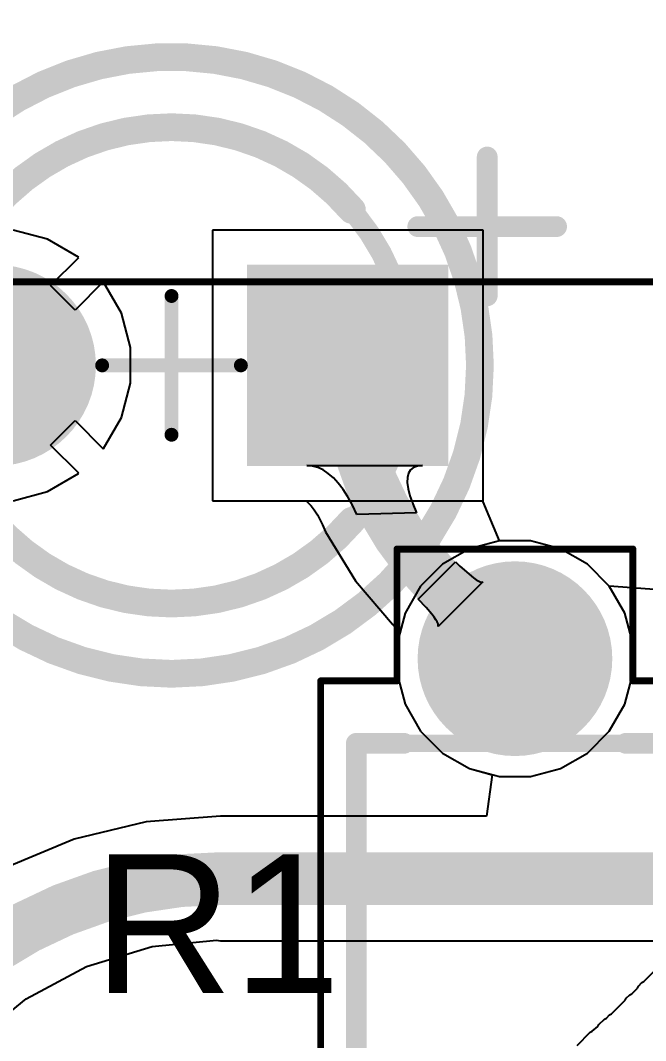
# Model space of a CAD drawing. Header units: inches. Extents: x -21.6 to 21.4, y -24.6 to 14.5.
# Drawn here: x 4.81 to 9.32, y -12.09 to -4.74 of the extents above; entities that cross this region are included whole.
import ezdxf

# ---------------------------------------------------------------- set-up
doc = ezdxf.new("R2010")
doc.units = ezdxf.units.IN
for name, color, linetype in [('Bottom 3D Body', 56, 'Continuous'), ('Bottom Courtyard', 56, 'Continuous'), ('Bottom Layer', 5, 'Continuous'), ('Bottom Overlay', 54, 'Continuous'), ('Bottom Solder', 6, 'Continuous'), ('Multi-Layer', 9, 'Continuous'), ('Pad Holes', 156, 'Continuous'), ('Top 3D Body', 56, 'Continuous'), ('Top Assembly', 56, 'Continuous'), ('Top Component Center', 56, 'Continuous'), ('Top Courtyard', 56, 'Continuous'), ('Top Layer', 1, 'Continuous'), ('Top Overlay', 2, 'Continuous'), ('Top Solder', 216, 'Continuous')]:
    doc.layers.add(name, color=color, linetype=linetype)
doc.styles.add('Arial', font='', dxfattribs={"height": 0.2})
doc.styles.get('Arial').set_extended_font_data('Arial')

# ---------------------------------------------------------------- blocks, each defined once
blk = doc.blocks.new('RES_THT_025W_220_54')
at = {"layer": 'Bottom Layer'}
h = blk.add_hatch(color=5, dxfattribs=at)
edge = h.paths.add_edge_path()
edge.add_arc((3.81, 0), 0.6, 0, 360)
at = {"layer": 'Bottom Solder'}
h = blk.add_hatch(color=6, dxfattribs=at)
edge = h.paths.add_edge_path()
edge.add_arc((3.81, 0), 0.7016, 0, 360)
at = {"layer": 'Multi-Layer'}
h = blk.add_hatch(color=9, dxfattribs=at)
edge = h.paths.add_edge_path()
edge.add_arc((3.81, 0), 0.6, 0, 360)
at = {"layer": 'Pad Holes'}
h = blk.add_hatch(color=7, dxfattribs=at)
edge = h.paths.add_edge_path()
edge.add_arc((3.81, 0), 0.4, 0, 360)
at = {"layer": 'Top Layer'}
h = blk.add_hatch(color=1, dxfattribs=at)
edge = h.paths.add_edge_path()
edge.add_arc((3.81, 0), 0.6, 0, 360)
at = {"layer": 'Top Solder'}
h = blk.add_hatch(color=216, dxfattribs=at)
edge = h.paths.add_edge_path()
edge.add_arc((3.81, 0), 0.7016, 0, 360)
at = {"layer": 'Top 3D Body'}
for points in [[(-3.2, 1.143, 0.127, 0.127, 0), (3.2, 1.143, 0.127, 0.127, 0)], [(3.2, 1.143, 0.127, 0.127, 0), (3.2, 0.2, 0.127, 0.127, 0)], [(3.2, 0.2, 0.127, 0.127, 0), (3.2, -1.143, 0.127, 0.127, 0)]]:
    blk.add_lwpolyline(points, format="xyseb", dxfattribs=at)
for points in [[(3.1683, 1.143, 0.0635, 0.0635, 1), (3.2318, 1.143, 0.0635, 0.0635, 1)], [(3.1683, 1.143, 0.0635, 0.0635, 1), (3.2318, 1.143, 0.0635, 0.0635, 1)], [(3.1683, 0.2, 0.0635, 0.0635, 1), (3.2318, 0.2, 0.0635, 0.0635, 1)], [(3.1683, 0.2, 0.0635, 0.0635, 1), (3.2318, 0.2, 0.0635, 0.0635, 1)]]:
    blk.add_lwpolyline(points, format="xyseb", close=True, dxfattribs=at)
at = {"layer": 'Top Courtyard'}
for points in [[(-3.65, 1.4, 0.05, 0.05, 0), (3.65, 1.4, 0.05, 0.05, 0)], [(3.65, 1.4, 0.05, 0.05, 0), (3.65, 0.85, 0.05, 0.05, 0)], [(3.65, 0.85, 0.05, 0.05, 0), (4.6, 0.85, 0.05, 0.05, 0)], [(4.6, 0.85, 0.05, 0.05, 0), (4.6, -0.85, 0.05, 0.05, 0)], [(3.65, -0.85, 0.05, 0.05, 0), (4.6, -0.85, 0.05, 0.05, 0)], [(3.65, -0.85, 0.05, 0.05, 0), (3.65, -1.4, 0.05, 0.05, 0)]]:
    blk.add_lwpolyline(points, format="xyseb", dxfattribs=at)
for points in [[(3.6375, 1.4, 0.025, 0.025, 1), (3.6625, 1.4, 0.025, 0.025, 1)], [(3.6375, 1.4, 0.025, 0.025, 1), (3.6625, 1.4, 0.025, 0.025, 1)], [(3.6375, 0.85, 0.025, 0.025, 1), (3.6625, 0.85, 0.025, 0.025, 1)], [(3.6375, 0.85, 0.025, 0.025, 1), (3.6625, 0.85, 0.025, 0.025, 1)], [(4.5875, 0.85, 0.025, 0.025, 1), (4.6125, 0.85, 0.025, 0.025, 1)], [(4.5875, 0.85, 0.025, 0.025, 1), (4.6125, 0.85, 0.025, 0.025, 1)], [(3.6375, -0.85, 0.025, 0.025, 1), (3.6625, -0.85, 0.025, 0.025, 1)], [(3.6375, -0.85, 0.025, 0.025, 1), (3.6625, -0.85, 0.025, 0.025, 1)], [(4.5875, -0.85, 0.025, 0.025, 1), (4.6125, -0.85, 0.025, 0.025, 1)], [(4.5875, -0.85, 0.025, 0.025, 1), (4.6125, -0.85, 0.025, 0.025, 1)]]:
    blk.add_lwpolyline(points, format="xyseb", close=True, dxfattribs=at)
at = {"layer": 'Top Overlay'}
for points in [[(-3.2, 1.143, 0.15, 0.15, 0), (3.2, 1.143, 0.15, 0.15, 0)], [(3.2, 1.143, 0.15, 0.15, 0), (3.2, 0.8, 0.15, 0.15, 0)], [(3.2, -0.8, 0.15, 0.15, 0), (3.2, -1.143, 0.15, 0.15, 0)]]:
    blk.add_lwpolyline(points, format="xyseb", dxfattribs=at)
for points in [[(3.1625, 1.143, 0.075, 0.075, 1), (3.2375, 1.143, 0.075, 0.075, 1)], [(3.1625, 1.143, 0.075, 0.075, 1), (3.2375, 1.143, 0.075, 0.075, 1)], [(3.1625, 0.8, 0.075, 0.075, 1), (3.2375, 0.8, 0.075, 0.075, 1)], [(3.1625, -0.8, 0.075, 0.075, 1), (3.2375, -0.8, 0.075, 0.075, 1)]]:
    blk.add_lwpolyline(points, format="xyseb", close=True, dxfattribs=at)
blk = doc.blocks.new('3___________58')
at = {"layer": 'Bottom Layer'}
blk.add_hatch(color=5, dxfattribs=at).paths.add_polyline_path([(-1.995, 0.7264), (-0.545, 0.7264), (-0.545, -0.7236), (-1.995, -0.7236)])
h = blk.add_hatch(color=5, dxfattribs=at)
edge = h.paths.add_edge_path()
edge.add_arc((1.27, 0.0014), 0.725, 0, 360)
at = {"layer": 'Bottom Solder'}
blk.add_hatch(color=6, dxfattribs=at).paths.add_polyline_path([(-1.995, 0.7264), (-0.545, 0.7264), (-0.545, -0.7236), (-1.995, -0.7236)])
h = blk.add_hatch(color=6, dxfattribs=at)
edge = h.paths.add_edge_path()
edge.add_arc((1.27, 0.0014), 0.725, 0, 360)
at = {"layer": 'Multi-Layer'}
blk.add_hatch(color=9, dxfattribs=at).paths.add_polyline_path([(-1.995, 0.7264), (-0.545, 0.7264), (-0.545, -0.7236), (-1.995, -0.7236)])
h = blk.add_hatch(color=9, dxfattribs=at)
edge = h.paths.add_edge_path()
edge.add_arc((1.27, 0.0014), 0.725, 0, 360)
at = {"layer": 'Pad Holes'}
h = blk.add_hatch(color=7, dxfattribs=at)
edge = h.paths.add_edge_path()
edge.add_arc((-1.27, 0.0014), 0.45, 0, 360)
h = blk.add_hatch(color=7, dxfattribs=at)
edge = h.paths.add_edge_path()
edge.add_arc((1.27, 0.0014), 0.45, 0, 360)
at = {"layer": 'Top Layer'}
blk.add_hatch(color=1, dxfattribs=at).paths.add_polyline_path([(-1.995, 0.7264), (-0.545, 0.7264), (-0.545, -0.7236), (-1.995, -0.7236)])
h = blk.add_hatch(color=1, dxfattribs=at)
edge = h.paths.add_edge_path()
edge.add_arc((1.27, 0.0014), 0.725, 0, 360)
at = {"layer": 'Top Solder'}
blk.add_hatch(color=216, dxfattribs=at).paths.add_polyline_path([(-1.995, 0.7264), (-0.545, 0.7264), (-0.545, -0.7236), (-1.995, -0.7236)])
h = blk.add_hatch(color=216, dxfattribs=at)
edge = h.paths.add_edge_path()
edge.add_arc((1.27, 0.0014), 0.725, 0, 360)
at = {"layer": 'Top 3D Body'}
for points in [[(1.715, 0.0014, 0.15, 0.15, 1), (-1.715, 0.0014, 0.15, 0.15, 1)], [(-1.7525, 0.0014, 0.075, 0.075, 1), (-1.6775, 0.0014, 0.075, 0.075, 1)], [(1.6775, 0.0014, 0.075, 0.075, 1), (1.7525, 0.0014, 0.075, 0.075, 1)]]:
    blk.add_lwpolyline(points, format="xyseb", close=True, dxfattribs=at)
at = {"layer": 'Top Component Center'}
for points in [[(0, 0.5014, 0.1, 0.1, 0), (0, -0.4986, 0.1, 0.1, 0)], [(0.5, 0.0014, 0.1, 0.1, 0), (-0.5, 0.0014, 0.1, 0.1, 0)]]:
    blk.add_lwpolyline(points, format="xyseb", dxfattribs=at)
for points in [[(-0.025, 0.5014, 0.05, 0.05, 1), (0.025, 0.5014, 0.05, 0.05, 1)], [(-0.525, 0.0014, 0.05, 0.05, 1), (-0.475, 0.0014, 0.05, 0.05, 1)], [(0.475, 0.0014, 0.05, 0.05, 1), (0.525, 0.0014, 0.05, 0.05, 1)], [(-0.025, -0.4986, 0.05, 0.05, 1), (0.025, -0.4986, 0.05, 0.05, 1)]]:
    blk.add_lwpolyline(points, format="xyseb", close=True, dxfattribs=at)
at = {"layer": 'Top Courtyard'}
for points in [[(-2.2227, 0.0014, 0.2, 0.2, -1), (2.2227, 0.0014, 0.2, 0.2, 0)], [(2.2227, 0.0014, 0.2, 0.2, -1), (-2.2227, 0.0014, 0.2, 0.2, 0)]]:
    blk.add_lwpolyline(points, format="xyseb", dxfattribs=at)
for points in [[(-2.2727, 0.0014, 0.1, 0.1, 1), (-2.1727, 0.0014, 0.1, 0.1, 1)], [(-2.2727, 0.0014, 0.1, 0.1, 1), (-2.1727, 0.0014, 0.1, 0.1, 1)], [(2.1727, 0.0014, 0.1, 0.1, 1), (2.2727, 0.0014, 0.1, 0.1, 1)], [(2.1727, 0.0014, 0.1, 0.1, 1), (2.2727, 0.0014, 0.1, 0.1, 1)]]:
    blk.add_lwpolyline(points, format="xyseb", close=True, dxfattribs=at)
at = {"layer": 'Top Overlay'}
for points in [[(-1.3, 1.1214, 0.2, 0.2, -0.458783), (1.3, 1.1214, 0.2, 0.2, 0)], [(-2.275, -0.5, 0.15, 0.15, 0), (-2.275, -1.5, 0.15, 0.15, 0)], [(-1.775, -0.9986, 0.15, 0.15, 0), (-2.775, -0.9986, 0.15, 0.15, 0)], [(1.3, -1.1186, 0.2, 0.2, -0.458784), (-1.3, -1.1186, 0.2, 0.2, 0)]]:
    blk.add_lwpolyline(points, format="xyseb", dxfattribs=at)
for points in [[(-1.35, 1.1214, 0.1, 0.1, 1), (-1.25, 1.1214, 0.1, 0.1, 1)], [(1.25, 1.1214, 0.1, 0.1, 1), (1.35, 1.1214, 0.1, 0.1, 1)], [(-2.3125, -0.5, 0.075, 0.075, 1), (-2.2375, -0.5, 0.075, 0.075, 1)], [(-2.8125, -0.9986, 0.075, 0.075, 1), (-2.7375, -0.9986, 0.075, 0.075, 1)], [(-1.8125, -0.9986, 0.075, 0.075, 1), (-1.7375, -0.9986, 0.075, 0.075, 1)], [(-1.35, -1.1186, 0.1, 0.1, 1), (-1.25, -1.1186, 0.1, 0.1, 1)], [(1.25, -1.1186, 0.1, 0.1, 1), (1.35, -1.1186, 0.1, 0.1, 1)], [(-2.3125, -1.5, 0.075, 0.075, 1), (-2.2375, -1.5, 0.075, 0.075, 1)]]:
    blk.add_lwpolyline(points, format="xyseb", close=True, dxfattribs=at)
at = {"layer": 'Top Assembly', "style": 'Arial'}
blk.add_text('HL1', height=1, dxfattribs=at).set_placement((1.6, 0.9514))
blk = doc.blocks.new('CR2032_VAY3_15_2_B_60')
at = {"layer": 'Bottom 3D Body'}
blk.add_lwpolyline([(10, 0, 0.127, 0.127, 1), (-10, 0, 0.127, 0.127, 1)], format="xyseb", close=True, dxfattribs=at)
at = {"layer": 'Bottom Courtyard'}
blk.add_lwpolyline([(11.269, 10.25, 0.05, 0.05, 0), (-11.169, 10.25, 0.05, 0.05, 0)], format="xyseb", dxfattribs=at)
at = {"layer": 'Bottom Overlay'}
blk.add_lwpolyline([(0, -10, 0.15, 0.15, -1), (0, 10, 0.15, 0.15, 0)], format="xyseb", dxfattribs=at)

msp = doc.modelspace()

# ---------------------------------------------------------------- linework, layer by layer
at = {"layer": 'Bottom Layer'}
for p, q in [((5.0063, -6.3179), (4.7584, -6.2514)), ((5.2287, -6.4462), (5.0063, -6.3179)), ((8.145, -6.2514), (6.195, -6.2514)), ((6.195, -6.2514), (6.195, -8.2014)), ((8.145, -8.2014), (8.145, -6.2514)), ((5.0276, -6.652), (5.231, -6.4486)), ((5.231, -6.4486), (5.2287, -6.4462)), ((5.2044, -6.8288), (5.0276, -6.652)), ((5.4078, -6.6254), (5.2044, -6.8288)), ((5.4102, -6.6278), (5.4078, -6.6254)), ((5.5386, -6.8501), (5.4102, -6.6278)), ((5.605, -7.0981), (5.5386, -6.8501)), ((5.605, -7.3548), (5.605, -7.0981)), ((5.5386, -7.6028), (5.605, -7.3548)), ((5.0276, -7.8008), (5.2044, -7.624)), ((5.2044, -7.624), (5.4078, -7.8275)), ((5.4102, -7.8251), (5.5386, -7.6028)), ((5.231, -8.0042), (5.0276, -7.8008)), ((5.4078, -7.8275), (5.4102, -7.8251)), ((5.0063, -8.135), (5.2287, -8.0066)), ((5.2287, -8.0066), (5.231, -8.0042)), ((4.7584, -8.2014), (5.0063, -8.135)), ((6.195, -8.2014), (8.145, -8.2014)), ((8.2631, -8.49), (8.0469, -8.5479)), ((8.4869, -8.49), (8.2631, -8.49)), ((8.7031, -8.5479), (8.4869, -8.49)), ((8.0469, -8.5479), (7.8531, -8.6598)), ((8.8969, -8.6598), (8.7031, -8.5479)), ((7.8531, -8.6598), (7.6948, -8.8181)), ((9.0552, -8.8181), (8.8969, -8.6598)), ((7.6948, -8.8181), (7.5829, -9.0119)), ((9.1671, -9.0119), (9.0552, -8.8181)), ((7.5829, -9.0119), (7.525, -9.2281)), ((9.225, -9.2281), (9.1671, -9.0119)), ((7.525, -9.2281), (7.525, -9.4519)), ((9.225, -9.4519), (9.225, -9.2281)), ((7.525, -9.4519), (7.5829, -9.6681)), ((9.1671, -9.6681), (9.225, -9.4519)), ((7.5829, -9.6681), (7.6948, -9.8619)), ((9.0552, -9.8619), (9.1671, -9.6681)), ((7.6948, -9.8619), (7.8531, -10.0202)), ((8.8969, -10.0202), (9.0552, -9.8619)), ((7.8531, -10.0202), (8.0469, -10.1321)), ((8.7031, -10.1321), (8.8969, -10.0202)), ((8.0469, -10.1321), (8.2631, -10.19)), ((8.4869, -10.19), (8.7031, -10.1321)), ((8.2631, -10.19), (8.4869, -10.19))]:
    msp.add_line(p, q, dxfattribs=at)
at = {"layer": 'Top Layer'}
for p, q in [((5.0063, -6.3179), (4.7584, -6.2514)), ((5.2287, -6.4462), (5.0063, -6.3179)), ((8.145, -6.2514), (6.195, -6.2514)), ((6.195, -6.2514), (6.195, -8.2014)), ((8.145, -8.2014), (8.145, -6.2514)), ((5.0276, -6.652), (5.231, -6.4486)), ((5.231, -6.4486), (5.2287, -6.4462)), ((5.2044, -6.8288), (5.0276, -6.652)), ((5.4078, -6.6254), (5.2044, -6.8288)), ((5.4102, -6.6278), (5.4078, -6.6254)), ((5.5386, -6.8501), (5.4102, -6.6278)), ((5.605, -7.0981), (5.5386, -6.8501)), ((5.605, -7.3548), (5.605, -7.0981)), ((5.5386, -7.6028), (5.605, -7.3548)), ((5.0276, -7.8008), (5.2044, -7.624)), ((5.2044, -7.624), (5.4078, -7.8275)), ((5.4102, -7.8251), (5.5386, -7.6028)), ((5.231, -8.0042), (5.0276, -7.8008)), ((5.4078, -7.8275), (5.4102, -7.8251)), ((5.0063, -8.135), (5.2287, -8.0066)), ((5.2287, -8.0066), (5.231, -8.0042)), ((6.915, -7.9519), (6.8751, -7.9484)), ((6.8751, -7.9484), (7.7094, -7.9484)), ((6.9541, -7.9625), (6.915, -7.9519)), ((6.9923, -7.9801), (6.9541, -7.9625)), ((7.0296, -8.0047), (6.9923, -7.9801)), ((7.0661, -8.0365), (7.0296, -8.0047)), ((7.6078, -8.0028), (7.5999, -8.0334)), ((7.6227, -7.979), (7.6078, -8.0028)), ((7.6446, -7.962), (7.6227, -7.979)), ((7.6735, -7.9518), (7.6446, -7.962)), ((7.7094, -7.9484), (7.6735, -7.9518)), ((7.1017, -8.0752), (7.0661, -8.0365)), ((7.1364, -8.121), (7.1017, -8.0752)), ((7.5999, -8.0334), (7.599, -8.0708)), ((7.599, -8.0708), (7.6051, -8.1151)), ((4.7584, -8.2014), (5.0063, -8.135)), ((7.1702, -8.1739), (7.1364, -8.121)), ((7.6051, -8.1151), (7.6182, -8.1661)), ((6.195, -8.2014), (6.8497, -8.2014)), ((6.8497, -8.2014), (6.8527, -8.2023)), ((6.8527, -8.2023), (6.8683, -8.2037)), ((6.8683, -8.2037), (6.875, -8.2081)), ((6.875, -8.2081), (6.888, -8.2194)), ((6.888, -8.2194), (6.9058, -8.2388)), ((7.2032, -8.2338), (7.1702, -8.1739)), ((7.6182, -8.1661), (7.6383, -8.224)), ((7.6383, -8.224), (7.6653, -8.2886)), ((8.1456, -8.2109), (8.145, -8.2014)), ((8.145, -8.2014), (8.145, -8.2014)), ((8.2631, -8.49), (8.1456, -8.2109)), ((6.9058, -8.2388), (6.9271, -8.2669)), ((6.9271, -8.2669), (6.951, -8.3042)), ((6.951, -8.3042), (6.9764, -8.3504)), ((7.2353, -8.3007), (7.2032, -8.2338)), ((7.6653, -8.2886), (7.2353, -8.3007)), ((6.9764, -8.3504), (6.9884, -8.3754)), ((6.9884, -8.3754), (7.0093, -8.4259)), ((7.0093, -8.4259), (7.226, -8.7794)), ((8.4869, -8.49), (8.2631, -8.49)), ((8.7031, -8.5479), (8.4869, -8.49)), ((8.8969, -8.6598), (8.7031, -8.5479)), ((7.6778, -8.9122), (7.9472, -8.6428)), ((7.9472, -8.6428), (7.9778, -8.6729)), ((7.9778, -8.6729), (8.076, -8.7582)), ((9.0552, -8.8181), (8.8969, -8.6598)), ((7.226, -8.7794), (7.4926, -9.0916)), ((8.1439, -8.7863), (7.8213, -9.1089)), ((8.076, -8.7582), (8.0944, -8.7708)), ((8.0944, -8.7708), (8.1104, -8.7799)), ((8.1104, -8.7799), (8.124, -8.7856)), ((8.124, -8.7856), (8.1352, -8.7877)), ((8.1352, -8.7877), (8.1439, -8.7863)), ((9.4121, -8.8444), (9.0552, -8.8181)), ((7.7344, -8.971), (7.6778, -8.9122)), ((7.7771, -9.0201), (7.7344, -8.971)), ((7.7932, -9.041), (7.7771, -9.0201)), ((7.8058, -9.0594), (7.7932, -9.041)), ((7.4926, -9.0916), (7.4949, -9.0951)), ((7.4949, -9.0951), (7.5468, -9.1469)), ((7.815, -9.0754), (7.8058, -9.0594)), ((7.8206, -9.089), (7.815, -9.0754)), ((7.8227, -9.1002), (7.8206, -9.089)), ((7.8213, -9.1089), (7.8227, -9.1002)), ((7.5468, -9.1469), (7.525, -9.2281)), ((7.525, -9.2281), (7.525, -9.4519)), ((7.525, -9.4519), (7.5829, -9.6681)), ((7.5829, -9.6681), (7.6948, -9.8619)), ((7.6948, -9.8619), (7.8531, -10.0202)), ((7.8531, -10.0202), (8.0469, -10.1321)), ((8.0469, -10.1321), (8.2104, -10.1759)), ((8.2104, -10.1759), (8.1709, -10.4759)), ((6.2521, -10.474), (5.7181, -10.516)), ((6.2521, -10.4759), (6.2521, -10.474)), ((8.1709, -10.4759), (6.2521, -10.4759)), ((5.7181, -10.516), (5.1973, -10.641)), ((5.1973, -10.641), (4.7024, -10.846)), ((5.7602, -11.4145), (6.225, -11.3687)), ((6.225, -11.3687), (6.2521, -11.3741)), ((6.2521, -11.3741), (9.3781, -11.3741)), ((5.2872, -11.558), (5.7602, -11.4145)), ((4.8513, -11.791), (5.2872, -11.558)), ((4.4908, -12.0868), (4.8513, -11.791))]:
    msp.add_line(p, q, dxfattribs=at)
for points in [[(7.8125, -8.7775, 0.381, 0.381, -0.198912), (7.17, -7.2264, 0.381, 0.381, 0)], [(7.8125, -8.7775, 0.381, 0.381, 0), (8.375, -9.34, 0.381, 0.381, 0)], [(4.158, -11.792, 0.381, 0.381, -0.19882), (6.2521, -10.925, 0.381, 0.381, 0)], [(6.2521, -10.925, 0.381, 0.381, 0), (9.9, -10.925, 0.381, 0.381, 0)]]:
    msp.add_lwpolyline(points, format="xyseb", dxfattribs=at)
for points in [[(7.0748, -7.2264, 0.1905, 0.1905, 1), (7.2653, -7.2264, 0.1905, 0.1905, 1)], [(7.7172, -8.7775, 0.1905, 0.1905, 1), (7.9077, -8.7775, 0.1905, 0.1905, 1)], [(7.7172, -8.7775, 0.1905, 0.1905, 1), (7.9077, -8.7775, 0.1905, 0.1905, 1)], [(8.2797, -9.34, 0.1905, 0.1905, 1), (8.4702, -9.34, 0.1905, 0.1905, 1)], [(6.1569, -10.925, 0.1905, 0.1905, 1), (6.3474, -10.925, 0.1905, 0.1905, 1)], [(6.1569, -10.925, 0.1905, 0.1905, 1), (6.3474, -10.925, 0.1905, 0.1905, 1)]]:
    msp.add_lwpolyline(points, format="xyseb", close=True, dxfattribs=at)
at = {"layer": 'Top Overlay'}
for p, q in [((9.3047, -11.6668), (9.5271, -11.4444)), ((9.2645, -11.6997), (9.2901, -11.6741)), ((9.2901, -11.6741), (9.3047, -11.6668)), ((9.177, -11.7872), (9.2025, -11.7617)), ((9.2025, -11.7617), (9.2171, -11.7544)), ((9.2171, -11.7544), (9.2572, -11.7142)), ((9.2572, -11.7142), (9.2645, -11.6997)), ((9.0712, -11.9003), (9.1697, -11.8018)), ((9.1697, -11.8018), (9.177, -11.7872)), ((9.0348, -11.9294), (9.0566, -11.9075)), ((9.0566, -11.9075), (9.0712, -11.9003)), ((8.9728, -11.9914), (8.9801, -11.9768)), ((8.9801, -11.9768), (9.0202, -11.9367)), ((9.0202, -11.9367), (9.0348, -11.9294)), ((8.8232, -12.1264), (8.9181, -12.0316)), ((8.9181, -12.0316), (8.9326, -12.0243)), ((8.9326, -12.0243), (8.9728, -11.9914))]:
    msp.add_line(p, q, dxfattribs=at)

# ---------------------------------------------------------------- block references
for name, p, rotation in [('CR2032_VAY3_15_2_B_60', (-1.725, 3.625), 180), ('3___________58', (5.9, -7.225), 180), ('RES_THT_025W_220_54', (8.375, -13.15), 90)]:
    msp.add_blockref(name, p, dxfattribs=dict(rotation=rotation))

# ---------------------------------------------------------------- texts
at = {"layer": 'Top Overlay', "style": 'Arial'}
msp.add_text('R1', height=1, dxfattribs=at).set_placement((5.3336, -11.7498))

doc.saveas('drawing.dxf')
